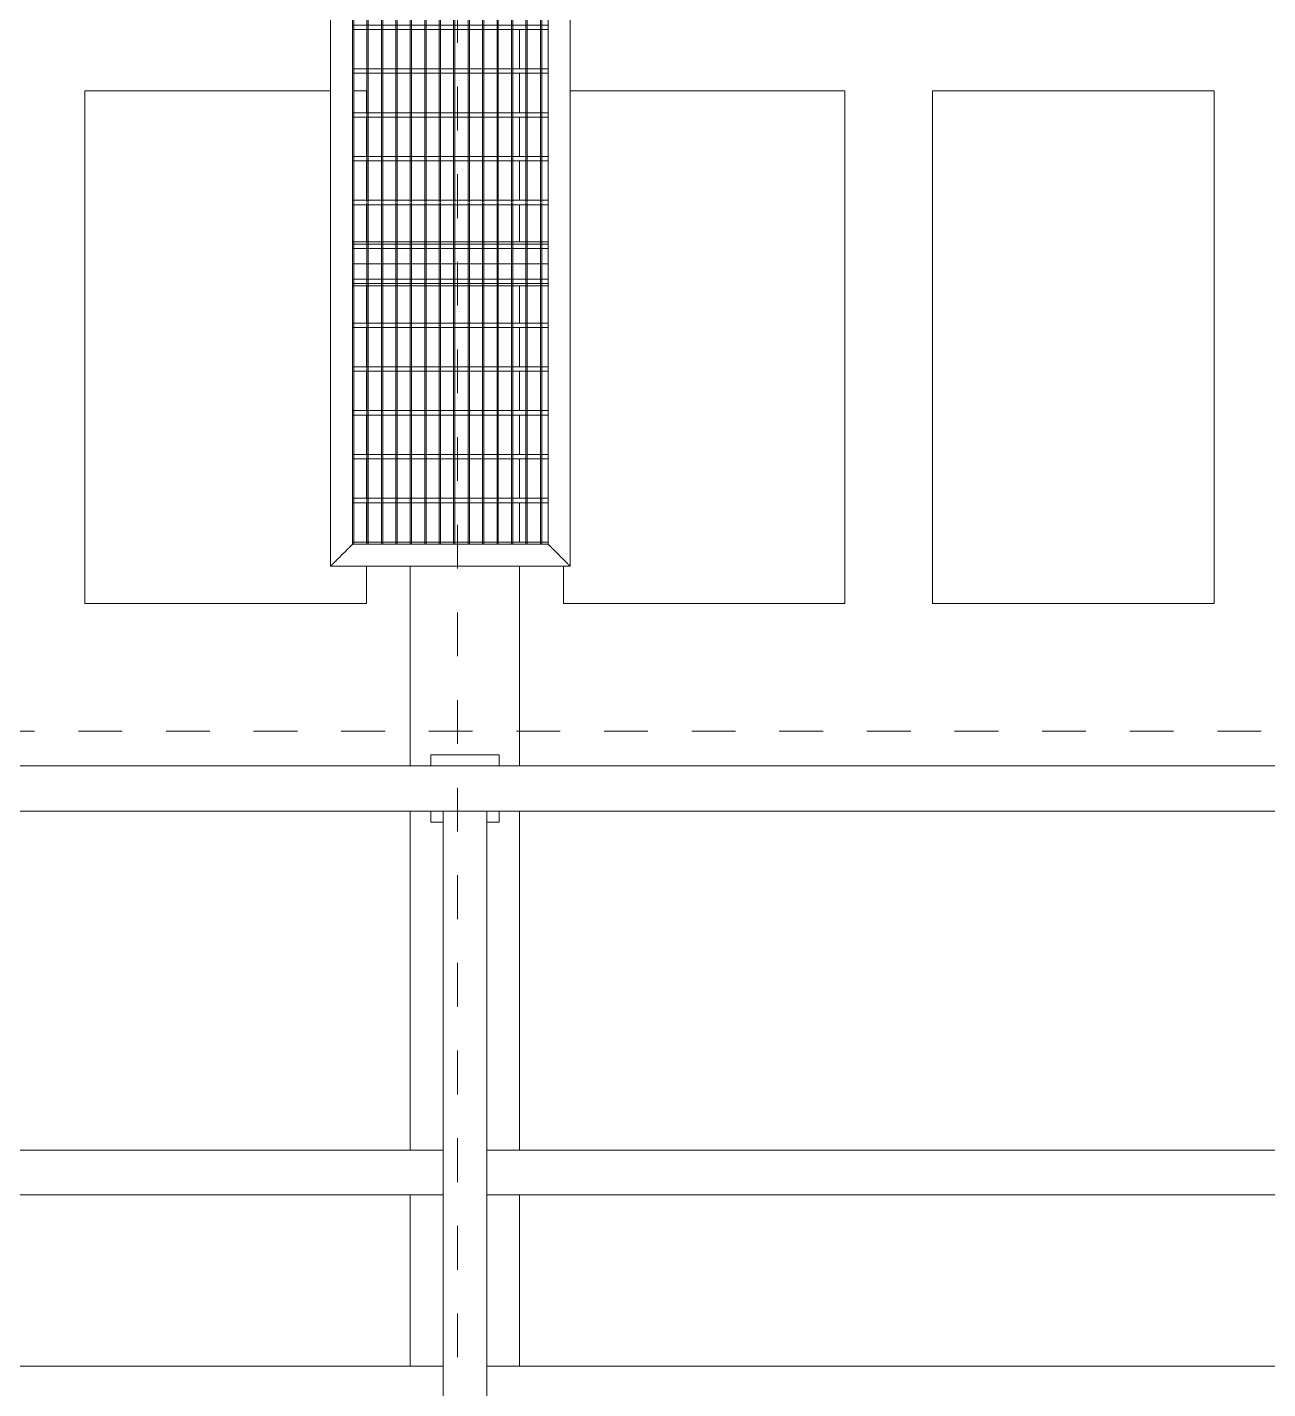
# Model space of a CAD drawing. Header units: metres. Extents: x -43 to 80, y -185 to 8.
# Drawn here: x 43.108 to 45.94, y -139.34 to -136.233 of the extents above; entities that cross this region are included whole.
import ezdxf

# ---------------------------------------------------------------- set-up
doc = ezdxf.new("R2010")
doc.units = ezdxf.units.M
doc.linetypes.add('Grid Line', pattern=[0.022225, 0.0127, -0.003175, 0.003175, -0.003175])
for name, color, linetype, lineweight in [('A-FLOR-HRAL', 7, 'Continuous', 9), ('A-GENM', 7, 'Continuous', 9), ('A-WALL', 7, 'Continuous', 9), ('S-GRID', 7, 'Continuous', 9)]:
    doc.layers.add(name, color=color, linetype=linetype, lineweight=lineweight)

# ---------------------------------------------------------------- blocks, each defined once
blk = doc.blocks.new('M_RVR_Grating - 0_547 x 0_69-V82-N02-ESTANQUE CABECERA')
at = {"layer": 'A-GENM'}
for p, q in [((-0.2205, 0.345), (-0.2235, 0.345)), ((0.2235, 0.345), (-0.223, 0.345)), ((-0.2205, -0.2034), (-0.2205, 0.345)), ((-0.1905, 0.345), (-0.1905, -0.2034)), ((-0.1875, 0.345), (-0.1905, 0.345)), ((-0.1875, -0.2034), (-0.1875, 0.345)), ((-0.1575, 0.345), (-0.1575, -0.2034)), ((-0.1545, 0.345), (-0.1575, 0.345)), ((-0.1545, -0.2034), (-0.1545, 0.345)), ((-0.1245, 0.345), (-0.1245, -0.2034)), ((-0.1215, 0.345), (-0.1245, 0.345)), ((-0.1215, -0.2034), (-0.1215, 0.345)), ((-0.0915, 0.345), (-0.0915, -0.2034)), ((-0.0885, 0.345), (-0.0915, 0.345)), ((-0.0885, -0.2034), (-0.0885, 0.345)), ((-0.0585, 0.345), (-0.0585, -0.2034)), ((-0.0555, 0.345), (-0.0585, 0.345)), ((-0.0555, -0.2034), (-0.0555, 0.345)), ((-0.0255, 0.345), (-0.0255, -0.2034)), ((-0.0225, 0.345), (-0.0255, 0.345)), ((-0.0225, -0.2034), (-0.0225, 0.345)), ((0.0075, 0.345), (0.0075, -0.2034)), ((0.0105, 0.345), (0.0075, 0.345)), ((0.0105, -0.2034), (0.0105, 0.345)), ((0.0405, 0.345), (0.0405, -0.2034)), ((0.0435, 0.345), (0.0405, 0.345)), ((0.0435, -0.2034), (0.0435, 0.345)), ((0.0735, 0.345), (0.0735, -0.2034)), ((0.0765, 0.345), (0.0735, 0.345)), ((0.0765, -0.2034), (0.0765, 0.345)), ((0.1065, 0.345), (0.1065, -0.2034)), ((0.1095, 0.345), (0.1065, 0.345)), ((0.1095, -0.2034), (0.1095, 0.345)), ((0.1395, 0.345), (0.1395, -0.2034)), ((0.1425, 0.345), (0.1395, 0.345)), ((0.1425, -0.2034), (0.1425, 0.345)), ((0.1725, 0.345), (0.1725, -0.2034)), ((0.1755, 0.345), (0.1725, 0.345)), ((0.1755, -0.2034), (0.1755, 0.345)), ((0.2055, 0.345), (0.2055, -0.2034)), ((0.2085, 0.345), (0.2055, 0.345)), ((0.2085, -0.2034), (0.2085, 0.345)), ((0.2235, 0.3), (-0.223, 0.3)), ((-0.223, 0.295), (0.2235, 0.295)), ((-0.223, 0.29), (0.2235, 0.29)), ((0.2235, 0.2), (-0.223, 0.2)), ((-0.223, 0.19), (0.2235, 0.19)), ((0.2235, 0.1), (-0.223, 0.1)), ((-0.223, 0.09), (0.2235, 0.09)), ((0.2235, 0), (-0.223, 0)), ((-0.223, -0.01), (0.2235, -0.01)), ((0.2235, -0.1), (-0.223, -0.1)), ((-0.223, -0.11), (0.2235, -0.11)), ((0.2235, -0.2), (-0.223, -0.2)), ((-0.223, -0.21), (0.2235, -0.21)), ((-0.2205, -0.345), (-0.2205, -0.2049)), ((-0.1905, -0.2048), (-0.1905, -0.345)), ((-0.1875, -0.345), (-0.1875, -0.2048)), ((-0.1575, -0.2047), (-0.1575, -0.345)), ((-0.1545, -0.345), (-0.1545, -0.2047)), ((-0.1245, -0.205), (-0.1245, -0.345)), ((-0.1215, -0.345), (-0.1215, -0.205)), ((-0.0915, -0.205), (-0.0915, -0.345)), ((-0.0885, -0.345), (-0.0885, -0.205)), ((-0.0585, -0.205), (-0.0585, -0.345)), ((-0.0555, -0.345), (-0.0555, -0.205)), ((-0.0255, -0.205), (-0.0255, -0.345)), ((-0.0225, -0.345), (-0.0225, -0.205)), ((0.0075, -0.205), (0.0075, -0.345)), ((0.0105, -0.345), (0.0105, -0.205)), ((0.0405, -0.205), (0.0405, -0.345)), ((0.0435, -0.345), (0.0435, -0.205)), ((0.0735, -0.205), (0.0735, -0.345)), ((0.0765, -0.345), (0.0765, -0.205)), ((0.1065, -0.205), (0.1065, -0.345)), ((0.1095, -0.345), (0.1095, -0.205)), ((0.1395, -0.205), (0.1395, -0.345)), ((0.1425, -0.345), (0.1425, -0.205)), ((0.1725, -0.205), (0.1725, -0.345)), ((0.1755, -0.345), (0.1755, -0.205)), ((0.2055, -0.205), (0.2055, -0.345)), ((0.2085, -0.345), (0.2085, -0.205)), ((0.2235, -0.295), (-0.223, -0.295)), ((0.2235, -0.3), (-0.223, -0.3)), ((-0.223, -0.31), (0.2235, -0.31)), ((-0.2235, -0.345), (-0.2205, -0.345)), ((-0.223, -0.345), (0.2235, -0.345)), ((-0.1905, -0.345), (-0.1875, -0.345)), ((-0.1575, -0.345), (-0.1545, -0.345)), ((-0.1245, -0.345), (-0.1215, -0.345)), ((-0.0915, -0.345), (-0.0885, -0.345)), ((-0.0585, -0.345), (-0.0555, -0.345)), ((-0.0255, -0.345), (-0.0225, -0.345)), ((0.0075, -0.345), (0.0105, -0.345)), ((0.0405, -0.345), (0.0435, -0.345)), ((0.0735, -0.345), (0.0765, -0.345)), ((0.1065, -0.345), (0.1095, -0.345)), ((0.1395, -0.345), (0.1425, -0.345)), ((0.1725, -0.345), (0.1755, -0.345)), ((0.2055, -0.345), (0.2085, -0.345))]:
    blk.add_line(p, q, dxfattribs=at)
blk = doc.blocks.new('Railing - Railing-2188571-N02-ESTANQUE CABECERA')
at = {"layer": 'A-FLOR-HRAL'}
for p, q in [((-61.2437, -123.0367), (-60.6098, -121.8205)), ((-60.6772, -121.8418), (-61.3112, -123.0579)), ((-60.2134, -122.0272), (-60.8474, -123.2433)), ((-60.8261, -123.3108), (-60.1922, -122.0946)), ((-60.8474, -123.2433), (-61.2437, -123.0367)), ((-61.3112, -123.0579), (-60.8261, -123.3108))]:
    blk.add_line(p, q, dxfattribs=at)
for points, knots in [([(-61.3112, -123.0579), (-61.3112, -123.058), (-61.3106, -123.0578), (-61.3087, -123.0572), (-61.3068, -123.0565), (-61.3047, -123.0559), (-61.3028, -123.0553), (-61.3008, -123.0547), (-61.2986, -123.054), (-61.2962, -123.0532), (-61.2943, -123.0526), (-61.2924, -123.052), (-61.2904, -123.0514), (-61.2883, -123.0508), (-61.2862, -123.0501), (-61.2841, -123.0494), (-61.2819, -123.0487), (-61.2797, -123.048), (-61.2775, -123.0473), (-61.2753, -123.0466), (-61.2731, -123.0459), (-61.2709, -123.0453), (-61.2687, -123.0446), (-61.2666, -123.0439), (-61.2645, -123.0433), (-61.2625, -123.0426), (-61.2606, -123.042), (-61.2587, -123.0414), (-61.2563, -123.0407), (-61.2541, -123.04), (-61.2521, -123.0393), (-61.2502, -123.0388), (-61.2482, -123.0381), (-61.2462, -123.0375), (-61.2443, -123.0369), (-61.2437, -123.0367), (-61.2437, -123.0367)], [-1, -1, -1, -1, -0.916667, -0.875, -0.833333, -0.791667, -0.770833, -0.75, -0.708333, -0.6875, -0.666667, -0.645833, -0.625, -0.604167, -0.583333, -0.5625, -0.541667, -0.520833, -0.5, -0.479167, -0.458333, -0.4375, -0.416667, -0.395833, -0.375, -0.354167, -0.333333, -0.3125, -0.291667, -0.25, -0.229167, -0.208333, -0.166667, -0.125, -0.083333, 0, 0, 0, 0]), ([(-60.8474, -123.2433), (-60.8474, -123.2433), (-60.8472, -123.2439), (-60.8466, -123.2458), (-60.846, -123.2478), (-60.8453, -123.2498), (-60.8447, -123.2517), (-60.8441, -123.2537), (-60.8432, -123.2565), (-60.8423, -123.2595), (-60.8414, -123.2621), (-60.8408, -123.2642), (-60.8402, -123.2662), (-60.8395, -123.2683), (-60.8388, -123.2705), (-60.8381, -123.2727), (-60.8374, -123.2749), (-60.8367, -123.2771), (-60.836, -123.2793), (-60.8354, -123.2815), (-60.8347, -123.2837), (-60.834, -123.2858), (-60.8333, -123.2879), (-60.8327, -123.29), (-60.8321, -123.292), (-60.8314, -123.2939), (-60.8308, -123.2958), (-60.8301, -123.2982), (-60.8294, -123.3004), (-60.8288, -123.3024), (-60.8282, -123.3043), (-60.8275, -123.3064), (-60.8269, -123.3083), (-60.8263, -123.3102), (-60.8261, -123.3108), (-60.8261, -123.3108)], [0, 0, 0, 0, 0.083333, 0.125, 0.166667, 0.208333, 0.229167, 0.25, 0.291667, 0.333333, 0.354167, 0.375, 0.395833, 0.416667, 0.4375, 0.458333, 0.479167, 0.5, 0.520833, 0.541667, 0.5625, 0.583333, 0.604167, 0.625, 0.645833, 0.666667, 0.6875, 0.708333, 0.75, 0.770833, 0.791667, 0.833333, 0.875, 0.916667, 1, 1, 1, 1])]:
    blk.add_open_spline(points, degree=3, knots=knots, dxfattribs=at)
blk = doc.blocks.new('M_Estructura 02 - M_Estructura 02-2199333-N02-ESTANQUE CABECERA')
at = {"layer": 'A-GENM'}
for p, q in [((-0.078, 1.8557), (-0.078, 1.8307)), ((0.078, 1.8557), (-0.078, 1.8557)), ((0.078, 1.8307), (0.078, 1.8557)), ((-5.3041, 1.8307), (5.2952, 1.8307)), ((5.2952, 1.7277), (-5.3041, 1.7277)), ((-0.078, 1.7277), (-0.078, 1.7027)), ((-0.05, 1.7277), (-0.05, 0.0515)), ((0.05, 1.7277), (0.05, 0.0515)), ((0.078, 1.7027), (0.078, 1.7277)), ((-0.078, 1.7027), (-0.05, 1.7027)), ((0.05, 1.7027), (0.078, 1.7027)), ((-5.2549, 0.9542), (-0.05, 0.9542)), ((0.05, 0.9542), (5.2363, 0.9542)), ((-5.2549, 0.8522), (-0.05, 0.8522)), ((0.05, 0.8522), (5.2363, 0.8522)), ((-0.05, 0.4608), (-5.2549, 0.4608)), ((5.2363, 0.4608), (0.05, 0.4608))]:
    blk.add_line(p, q, dxfattribs=at)
blk = doc.blocks.new('M_RVR_Grating - 0_547 x 0_69-V93-N02-ESTANQUE CABECERA')
at = {"layer": 'A-GENM'}
for p, q in [((-0.2205, 0.345), (-0.2235, 0.345)), ((0.2235, 0.345), (-0.223, 0.345)), ((-0.2205, -0.295), (-0.2205, 0.345)), ((-0.1875, 0.345), (-0.1905, 0.345)), ((-0.1905, 0.345), (-0.1905, -0.295)), ((-0.1875, -0.295), (-0.1875, 0.345)), ((-0.1545, 0.345), (-0.1575, 0.345)), ((-0.1575, 0.345), (-0.1575, -0.295)), ((-0.1545, -0.295), (-0.1545, 0.345)), ((-0.1215, 0.345), (-0.1245, 0.345)), ((-0.1245, 0.345), (-0.1245, -0.295)), ((-0.1215, -0.295), (-0.1215, 0.345)), ((-0.0885, 0.345), (-0.0915, 0.345)), ((-0.0915, 0.345), (-0.0915, -0.295)), ((-0.0885, -0.295), (-0.0885, 0.345)), ((-0.0555, 0.345), (-0.0585, 0.345)), ((-0.0585, 0.345), (-0.0585, -0.295)), ((-0.0555, -0.295), (-0.0555, 0.345)), ((-0.0225, 0.345), (-0.0255, 0.345)), ((-0.0255, 0.345), (-0.0255, -0.295)), ((-0.0225, -0.295), (-0.0225, 0.345)), ((0.0105, 0.345), (0.0075, 0.345)), ((0.0075, 0.345), (0.0075, -0.295)), ((0.0105, -0.295), (0.0105, 0.345)), ((0.0435, 0.345), (0.0405, 0.345)), ((0.0405, 0.345), (0.0405, -0.295)), ((0.0435, -0.295), (0.0435, 0.345)), ((0.0765, 0.345), (0.0735, 0.345)), ((0.0735, 0.345), (0.0735, -0.295)), ((0.0765, -0.295), (0.0765, 0.345)), ((0.1095, 0.345), (0.1065, 0.345)), ((0.1065, 0.345), (0.1065, -0.295)), ((0.1095, -0.295), (0.1095, 0.345)), ((0.1425, 0.345), (0.1395, 0.345)), ((0.1395, 0.345), (0.1395, -0.295)), ((0.1425, -0.295), (0.1425, 0.345)), ((0.1755, 0.345), (0.1725, 0.345)), ((0.1725, 0.345), (0.1725, -0.295)), ((0.1755, -0.295), (0.1755, 0.345)), ((0.2085, 0.345), (0.2055, 0.345)), ((0.2055, 0.345), (0.2055, -0.295)), ((0.2085, -0.295), (0.2085, 0.345)), ((0.2235, 0.31), (-0.223, 0.31)), ((-0.223, 0.3), (0.2235, 0.3)), ((-0.223, 0.295), (0.2235, 0.295)), ((0.2238, 0.21), (-0.223, 0.21)), ((-0.223, 0.2), (0.2238, 0.2)), ((0.2238, 0.11), (-0.223, 0.11)), ((-0.223, 0.1), (0.2237, 0.1)), ((0.2237, 0.01), (-0.223, 0.01)), ((-0.223, 0), (0.2237, 0)), ((0.2236, -0.09), (-0.223, -0.09)), ((-0.223, -0.1), (0.2236, -0.1)), ((0.2236, -0.19), (-0.223, -0.19)), ((-0.223, -0.2), (0.2236, -0.2)), ((0.2235, -0.29), (-0.223, -0.29))]:
    blk.add_line(p, q, dxfattribs=at)

msp = doc.modelspace()

# ---------------------------------------------------------------- linework, layer by layer
at = {"layer": 'A-GENM'}
for p, q in [((43.2398, -136.3776), (43.2398, -137.5478)), ((43.8006, -136.3776), (43.2398, -136.3776)), ((43.8823, -136.3776), (43.8536, -136.3776)), ((43.8823, -136.428), (43.8823, -136.3776)), ((44.9748, -136.3776), (44.3476, -136.3776)), ((44.9748, -137.5478), (44.9748, -136.3776)), ((45.1748, -136.3776), (45.1748, -137.5478)), ((45.8173, -136.3776), (45.1748, -136.3776)), ((45.8173, -137.5478), (45.8173, -136.3776)), ((43.8823, -136.528), (43.8823, -136.4375)), ((43.8823, -136.628), (43.8823, -136.5375)), ((43.8823, -136.7227), (43.8823, -136.6375)), ((43.8823, -136.908), (43.8823, -136.8227)), ((43.8823, -137.008), (43.8823, -136.9175)), ((43.8823, -137.108), (43.8823, -137.0175)), ((43.8823, -137.208), (43.8823, -137.1175)), ((43.8823, -137.308), (43.8823, -137.2175)), ((43.8823, -137.408), (43.8823, -137.3175)), ((43.8823, -137.5478), (43.8823, -137.4627)), ((44.3323, -137.4627), (44.3323, -137.5478)), ((43.2398, -137.5478), (43.8823, -137.5478)), ((44.3323, -137.5478), (44.9748, -137.5478)), ((45.1748, -137.5478), (45.8173, -137.5478))]:
    msp.add_line(p, q, dxfattribs=at)
at = {"layer": 'A-WALL'}
for p, q in [((43.9823, -136.3287), (43.9823, -136.2368)), ((44.2323, -136.2375), (44.2323, -136.3279)), ((43.9823, -136.4287), (43.9823, -136.3368)), ((44.2323, -136.3375), (44.2323, -136.4279)), ((43.9823, -136.5287), (43.9823, -136.4368)), ((44.2323, -136.4375), (44.2323, -136.5279)), ((43.9823, -136.6287), (43.9823, -136.5368)), ((44.2323, -136.5375), (44.2323, -136.6279)), ((43.9823, -136.7227), (43.9823, -136.6368)), ((44.2323, -136.6375), (44.2323, -136.7227)), ((43.9823, -136.9087), (43.9823, -136.8227)), ((44.2323, -136.8227), (44.2323, -136.9079)), ((43.9823, -137.0087), (43.9823, -136.9168)), ((44.2323, -136.9175), (44.2323, -137.0079)), ((43.9823, -137.1087), (43.9823, -137.0168)), ((44.2323, -137.0175), (44.2323, -137.1079)), ((43.9823, -137.2087), (43.9823, -137.1168)), ((44.2323, -137.1175), (44.2323, -137.2079)), ((43.9823, -137.3087), (43.9823, -137.2168)), ((44.2323, -137.2175), (44.2323, -137.3079)), ((43.9823, -137.4087), (43.9823, -137.3168)), ((44.2323, -137.3175), (44.2323, -137.4079)), ((43.9823, -137.9184), (43.9823, -137.4627)), ((44.2323, -137.4627), (44.2323, -137.9184)), ((43.9823, -138.795), (43.9823, -138.0214)), ((44.2323, -138.0214), (44.2323, -138.795)), ((43.9823, -139.2884), (43.9823, -138.897)), ((44.2323, -138.897), (44.2323, -139.2884))]:
    msp.add_line(p, q, dxfattribs=at)
at = {"layer": 'S-GRID', "color": 254, "linetype": 'Grid Line', "true_color": 0xd4d4d4}
for p, q in [((44.0904, -153.6681), (44.0904, -110.951)), ((63.525, -137.8395), (28.2718, -137.8395))]:
    msp.add_line(p, q, dxfattribs=at)

# ---------------------------------------------------------------- block references
at = {"layer": 'A-FLOR-HRAL', "rotation": 27.5316480064027}
msp.add_blockref('Railing - Railing-2188571-N02-ESTANQUE CABECERA', (41.2865, 0), dxfattribs=at)
at = {"layer": 'A-GENM'}
for name, p in [('M_RVR_Grating - 0_547 x 0_69-V82-N02-ESTANQUE CABECERA', (44.0741, -136.4277)), ('M_RVR_Grating - 0_547 x 0_69-V93-N02-ESTANQUE CABECERA', (44.0741, -137.1177)), ('M_Estructura 02 - M_Estructura 02-2199333-N02-ESTANQUE CABECERA', (44.1073, -139.7492))]:
    msp.add_blockref(name, p, dxfattribs=at)

doc.saveas('drawing.dxf')
